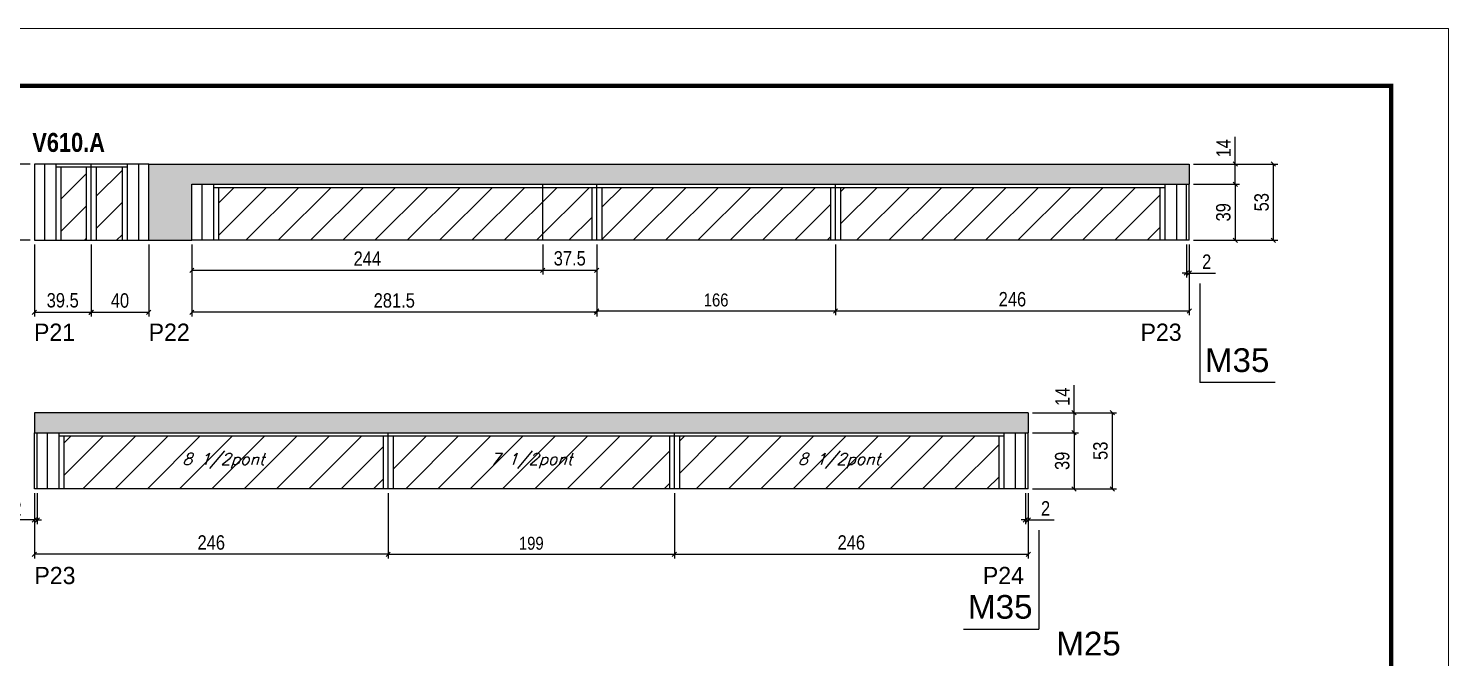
# Model space of a CAD drawing. Extents: x 13154 to 22413, y 1253 to 30260.
# Drawn here: x 15251 to 16238, y 25986 to 26423 of the extents above; entities that cross this region are included whole.
import ezdxf

# ---------------------------------------------------------------- set-up
doc = ezdxf.new("R2010")
doc.units = 0
doc.linetypes.add('DASHED', pattern=[0.75, 0.5, -0.25])
for name, color, linetype in [('5', 5, 'Continuous'), ('COTA', 241, 'Continuous'), ('NOMENCLATURA', 7, 'Continuous'), ('Painéis', 200, 'Continuous'), ('SARR_2.2x7', 40, 'Continuous'), ('SARR_3.5x7', 81, 'Continuous'), ('texto', 7, 'Continuous')]:
    doc.layers.add(name, color=color, linetype=linetype)
for name, color, linetype, lineweight in [('Folhas', 255, 'Continuous', 9), ('Hachura', 251, 'Continuous', 9), ('SARRAFO DE PRESSAO', 251, 'DASHED', 9)]:
    doc.layers.add(name, color=color, linetype=linetype, lineweight=lineweight)
doc.styles.add('COTA TECNICA', font='techl___.ttf', dxfattribs={"height": 10})
doc.styles.add('COTA TECNICA-50', font='techl___.ttf', dxfattribs={"height": 9})
doc.styles.add('Romans', font='romans.shx')
doc.styles.add('ROMAS860', font='ROMAS860.SHX')
doc.styles.get("Standard").update_dxf_attribs({"font": 'arial.ttf'})
doc.styles.add('TECNICA', font='techb___.ttf', dxfattribs={"height": 10})
doc.dimstyles.new('COTA PAINEL-50', dxfattribs={"dimtxt": 9, "dimasz": 3, "dimexe": 3, "dimexo": 3, "dimgap": 3, "dimtad": 1, "dimdec": 1, "dimzin": 12, "dimdsep": 46, "dimtxsty": 'COTA TECNICA-50', "dimblk1": 'OBLIQUE', "dimblk2": 'OBLIQUE', "dimsah": 1, "dimcen": 0.9, "dimclrd": 4, "dimclre": 4, "dimclrt": 240, "dimadec": 1, "dimazin": 3, "dimtfac": 1, "dimtdec": 1, "dimtmove": 0, "dimatfit": 3, "dimfxl": 1, "dimtolj": 1, "dimtzin": 12, "dimarcsym": 0})
doc.dimstyles.new('PAINEL', dxfattribs={"dimtxt": 10, "dimasz": 3, "dimexe": 3, "dimexo": 3, "dimgap": 3, "dimtad": 1, "dimdec": 1, "dimzin": 12, "dimdsep": 46, "dimtxsty": 'COTA TECNICA', "dimblk1": 'OBLIQUE', "dimblk2": 'OBLIQUE', "dimsah": 1, "dimcen": 0.9, "dimclrd": 4, "dimclre": 4, "dimclrt": 240, "dimadec": 1, "dimazin": 3, "dimtfac": 1, "dimtdec": 1, "dimtmove": 0, "dimatfit": 3, "dimfxl": 1, "dimtolj": 1, "dimtzin": 12, "dimarcsym": 0})
pattern_1 = [(45, (-1585, 17.221), (-11.22532, 11.22532), [])]

# ---------------------------------------------------------------- blocks, each defined once
blk = doc.blocks.new('9999999999')
at = {"layer": 'Folhas'}
blk.add_lwpolyline([(98138.98, 34190.21), (99623.98, 34190.21), (99623.98, 35240.21), (98138.98, 35240.21)], close=True, dxfattribs=at)
at = {"layer": 'Folhas', "color": 30, "const_width": 3}
blk.add_lwpolyline([(98213.98, 34230.21), (99583.98, 34230.21), (99583.98, 35200.21), (98213.98, 35200.21)], close=True, dxfattribs=at)
blk = doc.blocks.new('_Oblique')
at = {"color": 0, "linetype": 'ByBlock', "lineweight": -2}
blk.add_line((-0.5, -0.5), (0.5, 0.5), dxfattribs=at)
blk = doc.blocks.new('*D291')
at = {"layer": 'COTA', "color": 4, "lineweight": -2, "transparency": 16777216}
for p, q in [((15251.63, 26329), (15237.34, 26329)), ((15240.34, 26276), (15240.34, 26329)), ((15251.63, 26276), (15237.34, 26276))]:
    blk.add_line(p, q, dxfattribs=at)
at = {"layer": 'Defpoints', "color": 0, "transparency": 16777216}
for p in [(15240.34, 26329), (15254.63, 26329), (15254.63, 26276)]:
    blk.add_point(p, dxfattribs=at)
at = {"layer": 'COTA', "color": 4, "lineweight": -2, "transparency": 16777216, "xscale": 3, "yscale": 3, "zscale": 3}
for p, rotation in [((15240.34, 26329), 90), ((15240.34, 26276), 270)]:
    blk.add_blockref('_Oblique', p, dxfattribs=dict(at, rotation=rotation))
at = {"layer": 'COTA', "color": 240, "transparency": 16777216, "insert": (15232.12, 26302.5), "char_height": 10, "attachment_point": 5, "rotation": 90, "style": 'COTA TECNICA'}
blk.add_mtext('\\A1;53', dxfattribs=at)
blk = doc.blocks.new('*D277')
at = {"layer": 'COTA', "color": 4, "linetype": 'ByBlock', "lineweight": -2, "transparency": 16777216}
for p, q in [((15645.63, 26273), (15645.63, 26223.86)), ((15811.63, 26273), (15811.63, 26223.86)), ((15645.63, 26226.86), (15811.63, 26226.86))]:
    blk.add_line(p, q, dxfattribs=at)
at = {"layer": 'Defpoints', "color": 0, "linetype": 'ByBlock', "transparency": 16777216}
for p in [(15645.63, 26276), (15811.63, 26276), (15811.63, 26226.86)]:
    blk.add_point(p, dxfattribs=at)
at = {"layer": 'COTA', "color": 4, "linetype": 'ByBlock', "lineweight": -2, "transparency": 16777216, "xscale": 3, "yscale": 3, "zscale": 3, "rotation": 180}
blk.add_blockref('_Oblique', (15645.63, 26226.86), dxfattribs=at)
at = {"layer": 'COTA', "color": 4, "linetype": 'ByBlock', "lineweight": -2, "transparency": 16777216, "xscale": 3, "yscale": 3, "zscale": 3}
blk.add_blockref('_Oblique', (15811.63, 26226.86), dxfattribs=at)
at = {"layer": 'COTA', "color": 240, "linetype": 'ByBlock', "transparency": 16777216, "insert": (15728.63, 26234.45), "char_height": 9, "attachment_point": 5, "style": 'COTA TECNICA-50'}
blk.add_mtext('\\A1;166', dxfattribs=at)
blk = doc.blocks.new('*D279')
at = {"layer": 'COTA', "color": 4, "linetype": 'ByBlock', "lineweight": -2, "transparency": 16777216}
for p, q in [((15364.13, 26273), (15364.13, 26222.96)), ((15645.63, 26273), (15645.63, 26222.96)), ((15645.63, 26225.96), (15364.13, 26225.96))]:
    blk.add_line(p, q, dxfattribs=at)
at = {"layer": 'Defpoints', "color": 0, "linetype": 'ByBlock', "transparency": 16777216}
for p in [(15364.13, 26276), (15645.63, 26276), (15364.13, 26225.96)]:
    blk.add_point(p, dxfattribs=at)
at = {"layer": 'COTA', "color": 4, "linetype": 'ByBlock', "lineweight": -2, "transparency": 16777216, "xscale": 3, "yscale": 3, "zscale": 3, "rotation": 180}
blk.add_blockref('_Oblique', (15364.13, 26225.96), dxfattribs=at)
at = {"layer": 'COTA', "color": 4, "linetype": 'ByBlock', "lineweight": -2, "transparency": 16777216, "xscale": 3, "yscale": 3, "zscale": 3}
blk.add_blockref('_Oblique', (15645.63, 26225.96), dxfattribs=at)
at = {"layer": 'COTA', "color": 240, "linetype": 'ByBlock', "transparency": 16777216, "insert": (15504.88, 26234.09), "char_height": 10, "attachment_point": 5, "style": 'COTA TECNICA'}
blk.add_mtext('\\A1;281.5', dxfattribs=at)
blk = doc.blocks.new('*D280')
at = {"layer": 'COTA', "color": 4, "linetype": 'ByBlock', "lineweight": -2, "transparency": 16777216}
for p, q in [((15811.63, 26273), (15811.63, 26223.86)), ((16057.63, 26273), (16057.63, 26223.86)), ((15811.63, 26226.86), (16057.63, 26226.86))]:
    blk.add_line(p, q, dxfattribs=at)
at = {"layer": 'Defpoints', "color": 0, "linetype": 'ByBlock', "transparency": 16777216}
for p in [(15811.63, 26276), (16057.63, 26276), (16057.63, 26226.86)]:
    blk.add_point(p, dxfattribs=at)
at = {"layer": 'COTA', "color": 4, "linetype": 'ByBlock', "lineweight": -2, "transparency": 16777216, "xscale": 3, "yscale": 3, "zscale": 3, "rotation": 180}
blk.add_blockref('_Oblique', (15811.63, 26226.86), dxfattribs=at)
at = {"layer": 'COTA', "color": 4, "linetype": 'ByBlock', "lineweight": -2, "transparency": 16777216, "xscale": 3, "yscale": 3, "zscale": 3}
blk.add_blockref('_Oblique', (16057.63, 26226.86), dxfattribs=at)
at = {"layer": 'COTA', "color": 240, "linetype": 'ByBlock', "transparency": 16777216, "insert": (15934.63, 26234.96), "char_height": 10, "attachment_point": 5, "style": 'COTA TECNICA'}
blk.add_mtext('\\A1;246', dxfattribs=at)
blk = doc.blocks.new('*D271')
at = {"layer": 'COTA', "color": 4, "linetype": 'ByBlock', "lineweight": -2, "transparency": 16777216}
for p, q in [((16060.63, 26315), (16092.55, 26315)), ((16089.55, 26315), (16089.55, 26276)), ((16060.63, 26276), (16092.55, 26276))]:
    blk.add_line(p, q, dxfattribs=at)
at = {"layer": 'Defpoints', "color": 0, "linetype": 'ByBlock', "transparency": 16777216}
for p in [(16057.63, 26315), (16057.63, 26276), (16089.55, 26276)]:
    blk.add_point(p, dxfattribs=at)
at = {"layer": 'COTA', "color": 4, "linetype": 'ByBlock', "lineweight": -2, "transparency": 16777216, "xscale": 3, "yscale": 3, "zscale": 3}
for p, rotation in [((16089.55, 26315), 90), ((16089.55, 26276), 270)]:
    blk.add_blockref('_Oblique', p, dxfattribs=dict(at, rotation=rotation))
at = {"layer": 'COTA', "color": 240, "linetype": 'ByBlock', "transparency": 16777216, "insert": (16081.3, 26295.5), "char_height": 10, "attachment_point": 5, "rotation": 90, "style": 'COTA TECNICA'}
blk.add_mtext('\\A1;39', dxfattribs=at)
blk = doc.blocks.new('*D281')
at = {"layer": 'COTA', "color": 4, "lineweight": -2, "transparency": 16777216}
for p, q in [((16089.55, 26329), (16089.55, 26348.11)), ((16060.63, 26329), (16092.55, 26329)), ((16089.55, 26315), (16089.55, 26329)), ((16060.63, 26315), (16092.55, 26315))]:
    blk.add_line(p, q, dxfattribs=at)
at = {"layer": 'Defpoints', "color": 0, "transparency": 16777216}
for p in [(16057.63, 26329), (16089.55, 26329), (16057.63, 26315)]:
    blk.add_point(p, dxfattribs=at)
at = {"layer": 'COTA', "color": 4, "lineweight": -2, "transparency": 16777216, "xscale": 3, "yscale": 3, "zscale": 3}
for p, rotation in [((16089.55, 26329), 90), ((16089.55, 26315), 270)]:
    blk.add_blockref('_Oblique', p, dxfattribs=dict(at, rotation=rotation))
at = {"layer": 'COTA', "color": 240, "transparency": 16777216, "insert": (16081.47, 26340.05), "char_height": 10, "attachment_point": 5, "rotation": 90, "style": 'COTA TECNICA'}
blk.add_mtext('\\A1;14', dxfattribs=at)
blk = doc.blocks.new('*D282')
at = {"layer": 'COTA', "color": 4, "lineweight": -2, "transparency": 16777216}
for p, q in [((16060.63, 26329), (16119.1, 26329)), ((16116.1, 26276), (16116.1, 26329)), ((16060.63, 26276), (16119.1, 26276))]:
    blk.add_line(p, q, dxfattribs=at)
at = {"layer": 'Defpoints', "color": 0, "transparency": 16777216}
for p in [(16057.63, 26329), (16116.1, 26329), (16057.63, 26276)]:
    blk.add_point(p, dxfattribs=at)
at = {"layer": 'COTA', "color": 4, "lineweight": -2, "transparency": 16777216, "xscale": 3, "yscale": 3, "zscale": 3}
for p, rotation in [((16116.1, 26329), 90), ((16116.1, 26276), 270)]:
    blk.add_blockref('_Oblique', p, dxfattribs=dict(at, rotation=rotation))
at = {"layer": 'COTA', "color": 240, "transparency": 16777216, "insert": (16107.88, 26302.5), "char_height": 10, "attachment_point": 5, "rotation": 90, "style": 'COTA TECNICA'}
blk.add_mtext('\\A1;53', dxfattribs=at)
blk = doc.blocks.new('*D272')
at = {"layer": 'COTA', "color": 4, "linetype": 'ByBlock', "lineweight": -2, "transparency": 16777216}
for p, q in [((15500.63, 26100.07), (15500.63, 26054.59)), ((15699.63, 26100.07), (15699.63, 26054.59)), ((15500.63, 26057.59), (15699.63, 26057.59))]:
    blk.add_line(p, q, dxfattribs=at)
at = {"layer": 'Defpoints', "color": 0, "linetype": 'ByBlock', "transparency": 16777216}
for p in [(15500.63, 26103.07), (15699.63, 26103.07), (15699.63, 26057.59)]:
    blk.add_point(p, dxfattribs=at)
at = {"layer": 'COTA', "color": 4, "linetype": 'ByBlock', "lineweight": -2, "transparency": 16777216, "xscale": 3, "yscale": 3, "zscale": 3, "rotation": 180}
blk.add_blockref('_Oblique', (15500.63, 26057.59), dxfattribs=at)
at = {"layer": 'COTA', "color": 4, "linetype": 'ByBlock', "lineweight": -2, "transparency": 16777216, "xscale": 3, "yscale": 3, "zscale": 3}
blk.add_blockref('_Oblique', (15699.63, 26057.59), dxfattribs=at)
at = {"layer": 'COTA', "color": 240, "linetype": 'ByBlock', "transparency": 16777216, "insert": (15600.13, 26065.17), "char_height": 9, "attachment_point": 5, "style": 'COTA TECNICA-50'}
blk.add_mtext('\\A1;199', dxfattribs=at)
blk = doc.blocks.new('*D283')
at = {"layer": 'COTA', "color": 4, "linetype": 'ByBlock', "lineweight": -2, "transparency": 16777216}
for p, q in [((15254.63, 26100.07), (15254.63, 26054.59)), ((15500.63, 26100.07), (15500.63, 26054.59)), ((15500.63, 26057.59), (15254.63, 26057.59))]:
    blk.add_line(p, q, dxfattribs=at)
at = {"layer": 'Defpoints', "color": 0, "linetype": 'ByBlock', "transparency": 16777216}
for p in [(15254.63, 26103.07), (15500.63, 26103.07), (15254.63, 26057.59)]:
    blk.add_point(p, dxfattribs=at)
at = {"layer": 'COTA', "color": 4, "linetype": 'ByBlock', "lineweight": -2, "transparency": 16777216, "xscale": 3, "yscale": 3, "zscale": 3, "rotation": 180}
blk.add_blockref('_Oblique', (15254.63, 26057.59), dxfattribs=at)
at = {"layer": 'COTA', "color": 4, "linetype": 'ByBlock', "lineweight": -2, "transparency": 16777216, "xscale": 3, "yscale": 3, "zscale": 3}
blk.add_blockref('_Oblique', (15500.63, 26057.59), dxfattribs=at)
at = {"layer": 'COTA', "color": 240, "linetype": 'ByBlock', "transparency": 16777216, "insert": (15377.63, 26065.7), "char_height": 10, "attachment_point": 5, "style": 'COTA TECNICA'}
blk.add_mtext('\\A1;246', dxfattribs=at)
blk = doc.blocks.new('*D284')
at = {"layer": 'COTA', "color": 4, "linetype": 'ByBlock', "lineweight": -2, "transparency": 16777216}
for p, q in [((15699.63, 26100.07), (15699.63, 26054.59)), ((15945.63, 26100.07), (15945.63, 26054.59)), ((15699.63, 26057.59), (15945.63, 26057.59))]:
    blk.add_line(p, q, dxfattribs=at)
at = {"layer": 'Defpoints', "color": 0, "linetype": 'ByBlock', "transparency": 16777216}
for p in [(15699.63, 26103.07), (15945.63, 26103.07), (15945.63, 26057.59)]:
    blk.add_point(p, dxfattribs=at)
at = {"layer": 'COTA', "color": 4, "linetype": 'ByBlock', "lineweight": -2, "transparency": 16777216, "xscale": 3, "yscale": 3, "zscale": 3, "rotation": 180}
blk.add_blockref('_Oblique', (15699.63, 26057.59), dxfattribs=at)
at = {"layer": 'COTA', "color": 4, "linetype": 'ByBlock', "lineweight": -2, "transparency": 16777216, "xscale": 3, "yscale": 3, "zscale": 3}
blk.add_blockref('_Oblique', (15945.63, 26057.59), dxfattribs=at)
at = {"layer": 'COTA', "color": 240, "linetype": 'ByBlock', "transparency": 16777216, "insert": (15822.63, 26065.7), "char_height": 10, "attachment_point": 5, "style": 'COTA TECNICA'}
blk.add_mtext('\\A1;246', dxfattribs=at)
blk = doc.blocks.new('*D273')
at = {"layer": 'COTA', "color": 4, "linetype": 'ByBlock', "lineweight": -2, "transparency": 16777216}
for p, q in [((15948.63, 26142.07), (15980.55, 26142.07)), ((15977.55, 26142.07), (15977.55, 26103.07)), ((15948.63, 26103.07), (15980.55, 26103.07))]:
    blk.add_line(p, q, dxfattribs=at)
at = {"layer": 'Defpoints', "color": 0, "linetype": 'ByBlock', "transparency": 16777216}
for p in [(15945.63, 26142.07), (15945.63, 26103.07), (15977.55, 26103.07)]:
    blk.add_point(p, dxfattribs=at)
at = {"layer": 'COTA', "color": 4, "linetype": 'ByBlock', "lineweight": -2, "transparency": 16777216, "xscale": 3, "yscale": 3, "zscale": 3}
for p, rotation in [((15977.55, 26142.07), 90), ((15977.55, 26103.07), 270)]:
    blk.add_blockref('_Oblique', p, dxfattribs=dict(at, rotation=rotation))
at = {"layer": 'COTA', "color": 240, "linetype": 'ByBlock', "transparency": 16777216, "insert": (15969.3, 26122.57), "char_height": 10, "attachment_point": 5, "rotation": 90, "style": 'COTA TECNICA'}
blk.add_mtext('\\A1;39', dxfattribs=at)
blk = doc.blocks.new('*D285')
at = {"layer": 'COTA', "color": 4, "lineweight": -2, "transparency": 16777216}
for p, q in [((15977.55, 26156.07), (15977.55, 26175.19)), ((15948.63, 26156.07), (15980.55, 26156.07)), ((15977.55, 26142.07), (15977.55, 26156.07)), ((15948.63, 26142.07), (15980.55, 26142.07))]:
    blk.add_line(p, q, dxfattribs=at)
at = {"layer": 'Defpoints', "color": 0, "transparency": 16777216}
for p in [(15945.63, 26156.07), (15977.55, 26156.07), (15945.63, 26142.07)]:
    blk.add_point(p, dxfattribs=at)
at = {"layer": 'COTA', "color": 4, "lineweight": -2, "transparency": 16777216, "xscale": 3, "yscale": 3, "zscale": 3}
for p, rotation in [((15977.55, 26156.07), 90), ((15977.55, 26142.07), 270)]:
    blk.add_blockref('_Oblique', p, dxfattribs=dict(at, rotation=rotation))
at = {"layer": 'COTA', "color": 240, "transparency": 16777216, "insert": (15969.47, 26167.13), "char_height": 10, "attachment_point": 5, "rotation": 90, "style": 'COTA TECNICA'}
blk.add_mtext('\\A1;14', dxfattribs=at)
blk = doc.blocks.new('*D286')
at = {"layer": 'COTA', "color": 4, "lineweight": -2, "transparency": 16777216}
for p, q in [((15948.63, 26156.07), (16007.1, 26156.07)), ((16004.1, 26103.07), (16004.1, 26156.07)), ((15948.63, 26103.07), (16007.1, 26103.07))]:
    blk.add_line(p, q, dxfattribs=at)
at = {"layer": 'Defpoints', "color": 0, "transparency": 16777216}
for p in [(15945.63, 26156.07), (16004.1, 26156.07), (15945.63, 26103.07)]:
    blk.add_point(p, dxfattribs=at)
at = {"layer": 'COTA', "color": 4, "lineweight": -2, "transparency": 16777216, "xscale": 3, "yscale": 3, "zscale": 3}
for p, rotation in [((16004.1, 26156.07), 90), ((16004.1, 26103.07), 270)]:
    blk.add_blockref('_Oblique', p, dxfattribs=dict(at, rotation=rotation))
at = {"layer": 'COTA', "color": 240, "transparency": 16777216, "insert": (15995.88, 26129.57), "char_height": 10, "attachment_point": 5, "rotation": 90, "style": 'COTA TECNICA'}
blk.add_mtext('\\A1;53', dxfattribs=at)
blk = doc.blocks.new('*D292')
at = {"layer": 'COTA', "color": 4, "lineweight": -2, "transparency": 16777216}
for p, q in [((15254.63, 26273), (15254.63, 26222.96)), ((15294.08, 26273), (15294.08, 26222.96)), ((15254.63, 26225.96), (15294.08, 26225.96))]:
    blk.add_line(p, q, dxfattribs=at)
at = {"layer": 'Defpoints', "color": 0, "transparency": 16777216}
for p in [(15254.63, 26276), (15294.08, 26276), (15294.08, 26225.96)]:
    blk.add_point(p, dxfattribs=at)
at = {"layer": 'COTA', "color": 4, "lineweight": -2, "transparency": 16777216, "xscale": 3, "yscale": 3, "zscale": 3, "rotation": 180}
blk.add_blockref('_Oblique', (15254.63, 26225.96), dxfattribs=at)
at = {"layer": 'COTA', "color": 4, "lineweight": -2, "transparency": 16777216, "xscale": 3, "yscale": 3, "zscale": 3}
blk.add_blockref('_Oblique', (15294.08, 26225.96), dxfattribs=at)
at = {"layer": 'COTA', "color": 240, "transparency": 16777216, "insert": (15274.36, 26234.21), "char_height": 10, "attachment_point": 5, "style": 'COTA TECNICA'}
blk.add_mtext('\\A1;39.5', dxfattribs=at)
blk = doc.blocks.new('*D293')
at = {"layer": 'COTA', "color": 4, "lineweight": -2, "transparency": 16777216}
for p, q in [((15294.18, 26273), (15294.18, 26222.96)), ((15334.13, 26273), (15334.13, 26222.96)), ((15294.18, 26225.96), (15334.13, 26225.96))]:
    blk.add_line(p, q, dxfattribs=at)
at = {"layer": 'Defpoints', "color": 0, "transparency": 16777216}
for p in [(15294.18, 26276), (15334.13, 26276), (15334.13, 26225.96)]:
    blk.add_point(p, dxfattribs=at)
at = {"layer": 'COTA', "color": 4, "lineweight": -2, "transparency": 16777216, "xscale": 3, "yscale": 3, "zscale": 3, "rotation": 180}
blk.add_blockref('_Oblique', (15294.18, 26225.96), dxfattribs=at)
at = {"layer": 'COTA', "color": 4, "lineweight": -2, "transparency": 16777216, "xscale": 3, "yscale": 3, "zscale": 3}
blk.add_blockref('_Oblique', (15334.13, 26225.96), dxfattribs=at)
at = {"layer": 'COTA', "color": 240, "transparency": 16777216, "insert": (15314.16, 26234.06), "char_height": 10, "attachment_point": 5, "style": 'COTA TECNICA'}
blk.add_mtext('\\A1;40', dxfattribs=at)
blk = doc.blocks.new('*D294')
at = {"layer": 'COTA', "color": 4, "lineweight": -2, "transparency": 16777216}
for p, q in [((15364.13, 26273), (15364.13, 26252.19)), ((15608.13, 26273), (15608.13, 26252.19)), ((15364.13, 26255.19), (15608.13, 26255.19))]:
    blk.add_line(p, q, dxfattribs=at)
at = {"layer": 'Defpoints', "color": 0, "transparency": 16777216}
for p in [(15364.13, 26276), (15608.13, 26276), (15608.13, 26255.19)]:
    blk.add_point(p, dxfattribs=at)
at = {"layer": 'COTA', "color": 4, "lineweight": -2, "transparency": 16777216, "xscale": 3, "yscale": 3, "zscale": 3, "rotation": 180}
blk.add_blockref('_Oblique', (15364.13, 26255.19), dxfattribs=at)
at = {"layer": 'COTA', "color": 4, "lineweight": -2, "transparency": 16777216, "xscale": 3, "yscale": 3, "zscale": 3}
blk.add_blockref('_Oblique', (15608.13, 26255.19), dxfattribs=at)
at = {"layer": 'COTA', "color": 240, "transparency": 16777216, "insert": (15486.13, 26263.26), "char_height": 10, "attachment_point": 5, "style": 'COTA TECNICA'}
blk.add_mtext('\\A1;244', dxfattribs=at)
blk = doc.blocks.new('*D295')
at = {"layer": 'COTA', "color": 4, "lineweight": -2, "transparency": 16777216}
for p, q in [((15608.13, 26273), (15608.13, 26252.19)), ((15645.63, 26273), (15645.63, 26252.19)), ((15608.13, 26255.19), (15645.63, 26255.19))]:
    blk.add_line(p, q, dxfattribs=at)
at = {"layer": 'Defpoints', "color": 0, "transparency": 16777216}
for p in [(15608.13, 26276), (15645.63, 26276), (15645.63, 26255.19)]:
    blk.add_point(p, dxfattribs=at)
at = {"layer": 'COTA', "color": 4, "lineweight": -2, "transparency": 16777216, "xscale": 3, "yscale": 3, "zscale": 3, "rotation": 180}
blk.add_blockref('_Oblique', (15608.13, 26255.19), dxfattribs=at)
at = {"layer": 'COTA', "color": 4, "lineweight": -2, "transparency": 16777216, "xscale": 3, "yscale": 3, "zscale": 3}
blk.add_blockref('_Oblique', (15645.63, 26255.19), dxfattribs=at)
at = {"layer": 'COTA', "color": 240, "transparency": 16777216, "insert": (15626.88, 26263.41), "char_height": 10, "attachment_point": 5, "style": 'COTA TECNICA'}
blk.add_mtext('\\A1;37.5', dxfattribs=at)
blk = doc.blocks.new('*D296')
at = {"layer": 'COTA', "color": 4, "lineweight": -2, "transparency": 16777216}
for p, q in [((16055.63, 26273), (16055.63, 26250.15)), ((16057.63, 26273), (16057.63, 26250.15)), ((16055.63, 26253.15), (16052.63, 26253.15)), ((16055.63, 26253.15), (16057.63, 26253.15)), ((16057.63, 26253.15), (16075.75, 26253.15))]:
    blk.add_line(p, q, dxfattribs=at)
at = {"layer": 'Defpoints', "color": 0, "transparency": 16777216}
for p in [(16055.63, 26276), (16057.63, 26276), (16057.63, 26253.15)]:
    blk.add_point(p, dxfattribs=at)
at = {"layer": 'COTA', "color": 4, "lineweight": -2, "transparency": 16777216, "xscale": 3, "yscale": 3, "zscale": 3}
blk.add_blockref('_Oblique', (16055.63, 26253.15), dxfattribs=at)
at = {"layer": 'COTA', "color": 4, "lineweight": -2, "transparency": 16777216, "xscale": 3, "yscale": 3, "zscale": 3, "rotation": 180}
blk.add_blockref('_Oblique', (16057.63, 26253.15), dxfattribs=at)
at = {"layer": 'COTA', "color": 240, "transparency": 16777216, "insert": (16069.69, 26261.15), "char_height": 10, "attachment_point": 5, "style": 'COTA TECNICA'}
blk.add_mtext('\\A1;2', dxfattribs=at)
blk = doc.blocks.new('*D297')
at = {"layer": 'COTA', "color": 4, "lineweight": -2, "transparency": 16777216}
for p, q in [((15254.63, 26100.07), (15254.63, 26078.5)), ((15256.63, 26100.07), (15256.63, 26078.5)), ((15254.63, 26081.5), (15236.52, 26081.5)), ((15256.63, 26081.5), (15254.63, 26081.5)), ((15256.63, 26081.5), (15259.63, 26081.5))]:
    blk.add_line(p, q, dxfattribs=at)
at = {"layer": 'Defpoints', "color": 0, "transparency": 16777216}
for p in [(15254.63, 26103.07), (15256.63, 26103.07), (15254.63, 26081.5)]:
    blk.add_point(p, dxfattribs=at)
at = {"layer": 'COTA', "color": 4, "lineweight": -2, "transparency": 16777216, "xscale": 3, "yscale": 3, "zscale": 3}
blk.add_blockref('_Oblique', (15254.63, 26081.5), dxfattribs=at)
at = {"layer": 'COTA', "color": 4, "lineweight": -2, "transparency": 16777216, "xscale": 3, "yscale": 3, "zscale": 3, "rotation": 180}
blk.add_blockref('_Oblique', (15256.63, 26081.5), dxfattribs=at)
at = {"layer": 'COTA', "color": 240, "transparency": 16777216, "insert": (15242.58, 26089.5), "char_height": 10, "attachment_point": 5, "style": 'COTA TECNICA'}
blk.add_mtext('\\A1;2', dxfattribs=at)
blk = doc.blocks.new('*D298')
at = {"layer": 'COTA', "color": 4, "lineweight": -2, "transparency": 16777216}
for p, q in [((15943.63, 26100.07), (15943.63, 26078.5)), ((15945.63, 26100.07), (15945.63, 26078.5)), ((15943.63, 26081.5), (15940.63, 26081.5)), ((15943.63, 26081.5), (15945.63, 26081.5)), ((15945.63, 26081.5), (15963.75, 26081.5))]:
    blk.add_line(p, q, dxfattribs=at)
at = {"layer": 'Defpoints', "color": 0, "transparency": 16777216}
for p in [(15943.63, 26103.07), (15945.63, 26103.07), (15945.63, 26081.5)]:
    blk.add_point(p, dxfattribs=at)
at = {"layer": 'COTA', "color": 4, "lineweight": -2, "transparency": 16777216, "xscale": 3, "yscale": 3, "zscale": 3}
blk.add_blockref('_Oblique', (15943.63, 26081.5), dxfattribs=at)
at = {"layer": 'COTA', "color": 4, "lineweight": -2, "transparency": 16777216, "xscale": 3, "yscale": 3, "zscale": 3, "rotation": 180}
blk.add_blockref('_Oblique', (15945.63, 26081.5), dxfattribs=at)
at = {"layer": 'COTA', "color": 240, "transparency": 16777216, "insert": (15957.69, 26089.5), "char_height": 10, "attachment_point": 5, "style": 'COTA TECNICA'}
blk.add_mtext('\\A1;2', dxfattribs=at)

msp = doc.modelspace()

# ---------------------------------------------------------------- hatches: boundary and pattern name
at = {"layer": 'COTA'}
h = msp.add_hatch(dxfattribs=at)
h.set_pattern_fill('AR-CONC', color=256, scale=0.03)
h.set_pattern_definition([(50, (-1652.448, 17.2214), (5.4655401, -0.47817257), [0.5715, -6.2865]), (355, (-1652.448, 17.2214), (-1.0573026, 5.7317054), [0.4572, -5.0292175]), (100.451445, (-1651.9925, 17.1815), (4.4082374, 5.2535326), [0.4857003, -5.3427073]), (46.1842, (-1652.448, 18.7454), (8.1323712, -1.2612698), [0.85725, -9.42975]), (96.635558, (-1651.77, 18.64), (7.122124, 7.4227837), [0.7285507, -8.0140682]), (351.18415, (-1652.448, 18.745), (7.122124, 7.4227837), [0.685799, -7.543792]), (21, (-1651.686, 18.3644), (4.54843174, -3.06795595), [0.5715, -6.2865]), (326, (-1651.686, 18.3644), (1.8540609, 5.525639), [0.4572, -5.0292]), (71.451445, (-1651.307, 18.1087), (6.4024926, 2.4576831), [0.4857003, -5.3426981]), (37.5, (-1652.448, 17.2214), (0.0926581, 2.53665117), [0, -4.96824, 0, -5.1054, 0, -5.04825]), (7.5, (-1652.448, 17.2214), (2.00458988, 3.00541724), [0, -2.91084, 0, -4.85394, 0, -1.92405]), (327.5, (-1654.1473, 17.2214), (4.06771786, -0.17186232), [0, -1.905, 0, -5.9436, 0, -7.8867]), (317.5, (-1654.9093, 17.2214), (4.44387544, 0.76279473), [0, -2.4765, 0, -3.94716, 0, -5.6007])])
h.paths.add_polyline_path([(15334.13, 26276), (15364.13, 26276), (15364.13, 26315), (16057.63, 26315), (16057.63, 26329), (15334.13, 26329)])
h = msp.add_hatch(dxfattribs=at)
h.set_pattern_fill('AR-CONC', color=256, scale=0.03)
h.set_pattern_definition([(50, (-1652.448, 33.332), (5.4655401, -0.47817257), [0.5715, -6.2865]), (355, (-1652.448, 33.332), (-1.0573026, 5.7317054), [0.4572, -5.0292175]), (100.451445, (-1651.9925, 33.2923), (4.4082374, 5.2535326), [0.4857003, -5.3427073]), (46.1842, (-1652.448, 34.856), (8.1323712, -1.2612698), [0.85725, -9.42975]), (96.635558, (-1651.77, 34.751), (7.122124, 7.4227837), [0.7285507, -8.0140682]), (351.18415, (-1652.448, 34.856), (7.122124, 7.4227837), [0.685799, -7.543792]), (21, (-1651.686, 34.475), (4.54843174, -3.06795595), [0.5715, -6.2865]), (326, (-1651.686, 34.475), (1.8540609, 5.525639), [0.4572, -5.0292]), (71.451445, (-1651.307, 34.2195), (6.4024926, 2.4576831), [0.4857003, -5.3426981]), (37.5, (-1652.448, 33.3321), (0.0926581, 2.53665117), [0, -4.96824, 0, -5.1054, 0, -5.04825]), (7.5, (-1652.448, 33.3321), (2.00458988, 3.00541724), [0, -2.91084, 0, -4.85394, 0, -1.92405]), (327.5, (-1654.1473, 33.3321), (4.06771786, -0.17186232), [0, -1.905, 0, -5.9436, 0, -7.8867]), (317.5, (-1654.9093, 33.332), (4.44387544, 0.76279473), [0, -2.4765, 0, -3.94716, 0, -5.6007])])
h.paths.add_polyline_path([(15254.63, 26156.07), (15254.63, 26142.07), (15945.63, 26142.07), (15945.63, 26156.07)])
at = {"layer": 'Hachura', "linetype": 'ByBlock'}
h = msp.add_hatch(dxfattribs=at)
h.set_pattern_fill('ANSI31', color=256, scale=5)
h.set_pattern_definition(pattern_1)
h.paths.add_polyline_path([(15273.13, 26276), (15290.68, 26276), (15290.68, 26326.8), (15273.13, 26326.8)])
h.paths.add_polyline_path([(15297.68, 26276), (15315.63, 26276), (15315.63, 26326.8), (15297.68, 26326.8)])
h = msp.add_hatch(dxfattribs=at)
h.set_pattern_fill('ANSI31', color=256, scale=5)
h.set_pattern_definition(pattern_1)
h.paths.add_polyline_path([(15608.13, 26276), (15608.13, 26312.8), (15382.63, 26312.8), (15382.63, 26276)])
h.paths.add_polyline_path([(15642.13, 26312.8), (15608.13, 26312.8), (15608.13, 26276), (15642.13, 26276)])
h.paths.add_polyline_path([(15649.13, 26312.8), (15649.13, 26276), (15808.13, 26276), (15808.13, 26312.8)])
h = msp.add_hatch(dxfattribs=at)
h.set_pattern_fill('ANSI31', color=256, scale=5)
h.set_pattern_definition([(45, (-1587, 17.221), (-11.22532, 11.22532), [])])
h.paths.add_polyline_path([(15815.13, 26312.8), (15815.13, 26276), (16037.13, 26276), (16037.13, 26312.8)])
h = msp.add_hatch(dxfattribs=at)
h.set_pattern_fill('ANSI31', color=256, scale=5)
h.set_pattern_definition([(45, (0, 16), (-11.22532, 11.22532), [])])
h.paths.add_polyline_path([(15497.13, 26103.07), (15497.13, 26139.87), (15275.13, 26139.87), (15275.13, 26103.07)])
h.paths.add_polyline_path([(15696.13, 26103.07), (15696.13, 26139.87), (15504.13, 26139.87), (15504.13, 26103.07)])
h.paths.add_polyline_path([(15703.13, 26139.87), (15703.13, 26103.07), (15925.13, 26103.07), (15925.13, 26139.87)])

# ---------------------------------------------------------------- linework, layer by layer
at = {"layer": 'COTA', "linetype": 'ByBlock'}
msp.add_line((15319.13, 26329), (15319.13, 26276), dxfattribs=at)
at = {"layer": 'COTA'}
for p, q in [((15334.13, 26329), (16057.63, 26329)), ((16057.63, 26329), (16057.63, 26315)), ((15334.13, 26276), (15364.13, 26276)), ((15945.63, 26156.07), (15254.63, 26156.07)), ((15254.63, 26156.07), (15254.63, 26142.07)), ((15945.63, 26156.07), (15945.63, 26142.07))]:
    msp.add_line(p, q, dxfattribs=at)
at = {"layer": 'NOMENCLATURA', "linetype": 'Continuous'}
for p, q in [((16064.93, 26245.92), (16064.93, 26177.18)), ((16117.2, 26177.18), (16064.93, 26177.18)), ((15952.93, 26074.27), (15952.93, 26005.53)), ((15900.65, 26005.53), (15952.93, 26005.53))]:
    msp.add_line(p, q, dxfattribs=at)
at = {"layer": 'Painéis', "linetype": 'Continuous'}
for p, q in [((15334.13, 26329), (15254.63, 26329)), ((15254.63, 26329), (15254.63, 26276)), ((15294.18, 26276), (15294.18, 26329)), ((15334.13, 26276), (15334.13, 26329)), ((15364.13, 26276), (15364.13, 26315)), ((15364.13, 26315), (16057.63, 26315)), ((15608.13, 26276), (15608.13, 26315)), ((15645.63, 26276), (15645.63, 26315)), ((15811.63, 26276), (15811.63, 26315)), ((16055.63, 26276), (16055.63, 26315)), ((16057.63, 26276), (16057.63, 26315)), ((15254.63, 26276), (15334.13, 26276)), ((16057.63, 26276), (15364.13, 26276)), ((15254.63, 26103.07), (15254.63, 26142.07)), ((15254.63, 26142.07), (15945.63, 26142.07)), ((15256.63, 26103.07), (15256.63, 26142.07)), ((15500.63, 26103.07), (15500.63, 26142.07)), ((15699.63, 26103.07), (15699.63, 26142.07)), ((15943.63, 26103.07), (15943.63, 26142.07)), ((15945.63, 26103.07), (15945.63, 26142.07)), ((15945.63, 26103.07), (15254.63, 26103.07))]:
    msp.add_line(p, q, dxfattribs=at)
at = {"layer": 'SARR_2.2x7', "linetype": 'Continuous'}
for p, q in [((15261.63, 26329), (15261.63, 26276)), ((15294.18, 26326.8), (15269.63, 26326.8)), ((15319.13, 26326.8), (15294.18, 26326.8)), ((15327.13, 26329), (15327.13, 26276)), ((15371.13, 26315), (15371.13, 26276)), ((16048.63, 26315), (16048.63, 26276)), ((15379.13, 26312.8), (15645.63, 26312.8)), ((15645.63, 26312.8), (15811.63, 26312.8)), ((15811.63, 26312.8), (16040.63, 26312.8)), ((15263.63, 26142.07), (15263.63, 26103.07)), ((15271.63, 26139.87), (15500.63, 26139.87)), ((15500.63, 26139.87), (15699.63, 26139.87)), ((15699.63, 26139.87), (15928.63, 26139.87)), ((15936.63, 26142.07), (15936.63, 26103.07))]:
    msp.add_line(p, q, dxfattribs=at)
at = {"layer": 'SARR_3.5x7'}
for p, q in [((15269.63, 26329), (15269.63, 26276)), ((15273.13, 26326.8), (15273.13, 26276)), ((15290.68, 26326.8), (15290.68, 26276)), ((15297.68, 26326.8), (15297.68, 26276)), ((15315.63, 26326.8), (15315.63, 26276)), ((15379.13, 26315), (15379.13, 26276)), ((16040.63, 26315), (16040.63, 26276)), ((15382.63, 26312.8), (15382.63, 26276)), ((15642.13, 26312.8), (15642.13, 26276)), ((15649.13, 26312.8), (15649.13, 26276)), ((15808.13, 26312.8), (15808.13, 26276)), ((15815.13, 26312.8), (15815.13, 26276)), ((16037.13, 26312.8), (16037.13, 26276)), ((15271.63, 26142.07), (15271.63, 26103.07)), ((15275.13, 26139.87), (15275.13, 26103.07)), ((15497.13, 26139.87), (15497.13, 26103.07)), ((15504.13, 26139.87), (15504.13, 26103.07)), ((15696.13, 26139.87), (15696.13, 26103.07)), ((15703.13, 26139.87), (15703.13, 26103.07)), ((15925.13, 26139.87), (15925.13, 26103.07)), ((15928.63, 26142.07), (15928.63, 26103.07))]:
    msp.add_line(p, q, dxfattribs=at)

# ---------------------------------------------------------------- block references
at = {"layer": 'SARRAFO DE PRESSAO', "color": 6, "linetype": 'ByBlock'}
msp.add_blockref('9999999999', (-83386.1, -8816.76), dxfattribs=at)

# ---------------------------------------------------------------- texts
at = {"layer": '5', "linetype": 'Continuous', "style": 'ROMAS860'}
for s, p in [('P21', (15254.42, 26206.06)), ('P22', (15334.12, 26206.06)), ('P23', (16023.75, 26206.06)), ('P23', (15254.68, 26036.8)), ('P24', (15914.09, 26036.8))]:
    msp.add_text(s, height=12, rotation=359.99996, dxfattribs=at).set_placement(p)
at = {"layer": 'NOMENCLATURA', "style": 'TECNICA'}
msp.add_text('V610.A', height=13.2, dxfattribs=at).set_placement((15253.26, 26337.51))
at = {"layer": 'NOMENCLATURA', "linetype": 'Continuous'}
for s, p in [('M35', (16068.46, 26184.38)), ('M35', (15903.77, 26012.73)), ('M25', (15965.13, 25987.18))]:
    msp.add_text(s, height=16.5, dxfattribs=at).set_placement(p)
at = {"layer": 'texto', "color": 2, "char_height": 8, "attachment_point": 5, "style": 'Romans'}
for s, insert in [('{\\Q19;\\C256;8 1/2pont}', (15386.13, 26122.57)), ('{\\Q19;\\C256;7 1/2pont}', (15600.13, 26122.57)), ('{\\Q19;\\C256;8 1/2pont}', (15814.13, 26122.57))]:
    msp.add_mtext(s, dxfattribs=dict(at, insert=insert))

# ---------------------------------------------------------------- dimensions: what is measured, and where the dimension line sits
at = {"layer": 'COTA'}
for base, p1, p2, angle, picture, middle in [((16089.55, 26329), (16057.63, 26315), (16057.63, 26329), 90, '*D281', (16081.47, 26340.05)), ((15240.34, 26329), (15254.63, 26276), (15254.63, 26329), 90, '*D291', (15232.12, 26302.5)), ((16116.1, 26329), (16057.63, 26276), (16057.63, 26329), 90, '*D282', (16107.88, 26302.5)), ((15977.55, 26156.07), (15945.63, 26142.07), (15945.63, 26156.07), 90, '*D285', (15969.47, 26167.13)), ((16004.1, 26156.07), (15945.63, 26103.07), (15945.63, 26156.07), 90, '*D286', (15995.88, 26129.57)), ((15945.63, 26081.5), (15943.63, 26103.07), (15945.63, 26103.07), 180, '*D298', (15957.69, 26089.5))]:
    dim = msp.add_linear_dim(base=base, p1=p1, p2=p2, angle=angle, dimstyle='PAINEL', dxfattribs=at)
    dim.commit()
    dim.dimension.update_dxf_attribs({"geometry": picture, "text_midpoint": middle})
at = {"layer": 'COTA', "linetype": 'ByBlock'}
for base, p1, p2, angle, picture, middle in [((16089.55, 26276), (16057.63, 26315), (16057.63, 26276), 90, '*D271', (16081.3, 26295.5)), ((15364.13, 26225.96), (15645.63, 26276), (15364.13, 26276), 180, '*D279', (15504.88, 26234.09)), ((15977.55, 26103.07), (15945.63, 26142.07), (15945.63, 26103.07), 90, '*D273', (15969.3, 26122.57)), ((15254.63, 26057.59), (15500.63, 26103.07), (15254.63, 26103.07), 180, '*D283', (15377.63, 26065.7))]:
    dim = msp.add_linear_dim(base=base, p1=p1, p2=p2, angle=angle, dimstyle='PAINEL', dxfattribs=at)
    dim.commit()
    dim.dimension.update_dxf_attribs({"geometry": picture, "text_midpoint": middle})
at = {"layer": 'COTA'}
for base, p1, p2, picture, middle in [((15294.08464192, 26225.96194644), (15254.63464192, 26275.99507446), (15294.08464192, 26275.99507446), '*D292', (15274.35964192, 26234.21048445)), ((15608.13, 26255.19), (15364.13, 26276), (15608.13, 26276), '*D294', (15486.13, 26263.26)), ((16057.63, 26253.15), (16055.63, 26276), (16057.63, 26276), '*D296', (16069.69, 26261.15)), ((15254.63, 26081.5), (15256.63, 26103.07), (15254.63, 26103.07), '*D297', (15242.58, 26089.5))]:
    dim = msp.add_linear_dim(base=base, p1=p1, p2=p2, dimstyle='PAINEL', dxfattribs=at)
    dim.commit()
    dim.dimension.update_dxf_attribs({"geometry": picture, "text_midpoint": middle})
for base, p1, p2, picture, middle in [((15334.13464192, 26225.96194644), (15294.18464192, 26275.99507446), (15334.13464192, 26275.99507446), '*D293', (15314.15964192, 26234.06428562)), ((15645.63, 26255.19), (15608.13, 26276), (15645.63, 26276), '*D295', (15626.88, 26263.41))]:
    dim = msp.add_linear_dim(base=base, p1=p1, p2=p2, dimstyle='PAINEL', override={"dimtmove": 1}, dxfattribs=at)
    dim.commit()
    dim.dimension.update_dxf_attribs({"geometry": picture, "text_midpoint": middle})
at = {"layer": 'COTA', "linetype": 'ByBlock'}
for base, p1, p2, picture, middle in [((15811.63, 26226.86), (15645.63, 26276), (15811.63, 26276), '*D277', (15728.63, 26234.45)), ((15699.63, 26057.59), (15500.63, 26103.07), (15699.63, 26103.07), '*D272', (15600.13, 26065.17))]:
    dim = msp.add_linear_dim(base=base, p1=p1, p2=p2, angle=180, dimstyle='COTA PAINEL-50', override={"dimarcsym": 1}, dxfattribs=at)
    dim.commit()
    dim.dimension.update_dxf_attribs({"geometry": picture, "text_midpoint": middle})
for base, p1, p2, picture, middle in [((16057.63, 26226.86), (15811.63, 26276), (16057.63, 26276), '*D280', (15934.63, 26234.96)), ((15945.63, 26057.59), (15699.63, 26103.07), (15945.63, 26103.07), '*D284', (15822.63, 26065.7))]:
    dim = msp.add_linear_dim(base=base, p1=p1, p2=p2, dimstyle='PAINEL', dxfattribs=at)
    dim.commit()
    dim.dimension.update_dxf_attribs({"geometry": picture, "text_midpoint": middle})

doc.saveas('drawing.dxf')
